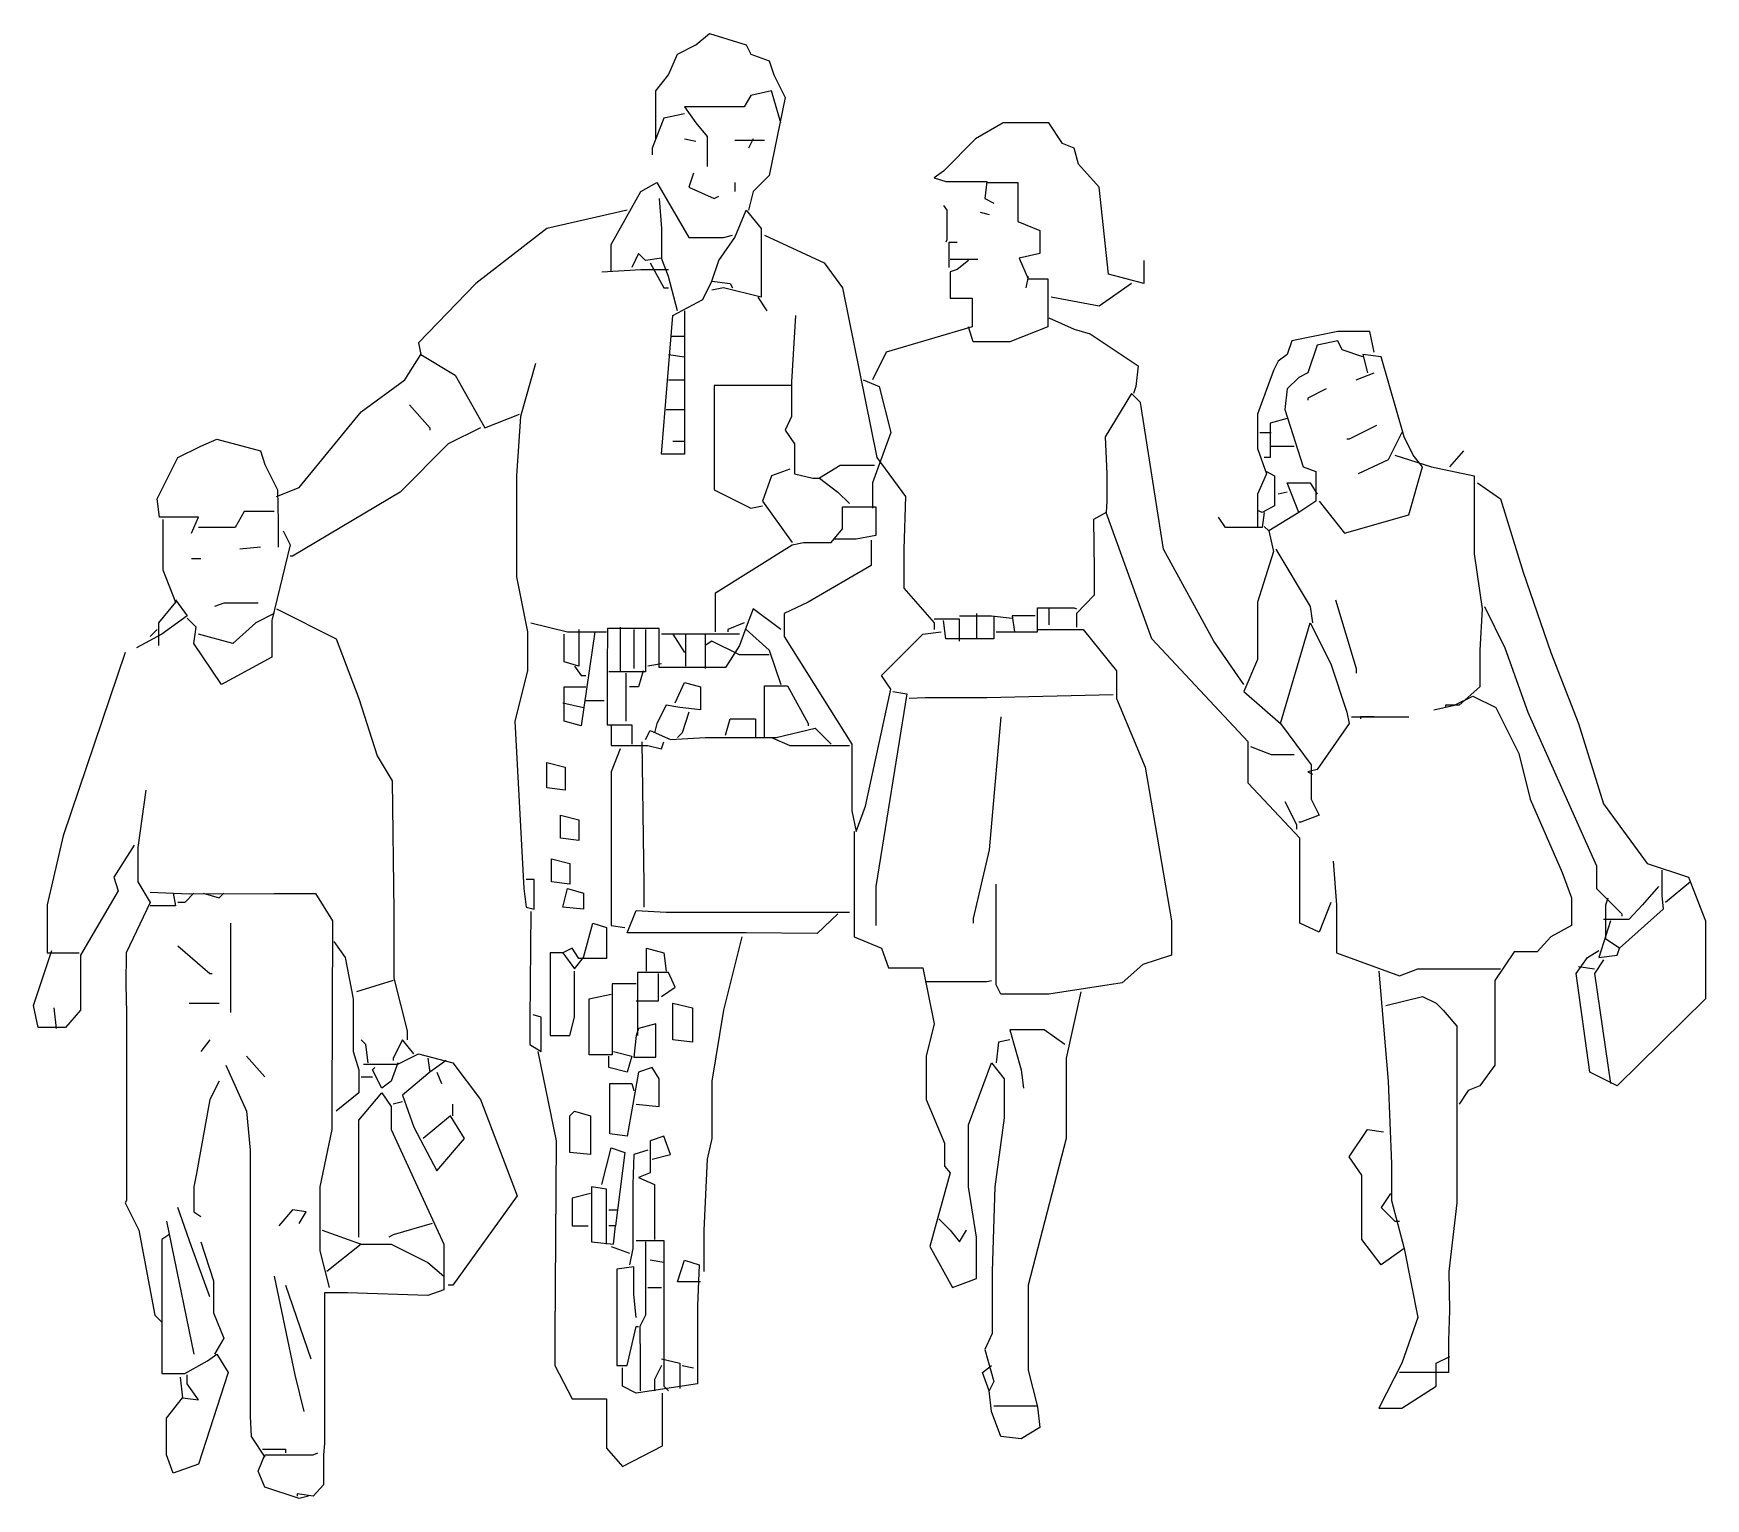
# Model space of a CAD drawing. Header units: millimetres. Extents: x 237.6 to 319.3, y 296.3 to 367.9.
import ezdxf

# ---------------------------------------------------------------- set-up
doc = ezdxf.new("R2010")
doc.units = ezdxf.units.MM
doc.layers.add('Standard', color=7, linetype='Continuous')

msp = doc.modelspace()

# ---------------------------------------------------------------- linework, layer by layer
at = {"layer": 'Standard', "linetype": 'Continuous'}
for points in [[(267.96, 362.749), (267.96, 365.101), (268.576, 365.884), (269.023, 366.893), (269.919, 367.34), (270.592, 367.901), (272.383, 367.34), (272.608, 366.893), (273.503, 366.557), (273.728, 365.884), (274.288, 364.765), (273.503, 360.956), (272.72, 360.173), (272.495, 359.277)], [(274.064, 363.533), (273.616, 365.101), (272.608, 364.876), (272.272, 364.316), (269.36, 364.316), (269.919, 363.533), (270.479, 362.86), (270.479, 361.404)], [(269.36, 363.981), (268.352, 363.757), (267.792, 362.301), (267.792, 361.964)], [(291.816, 356.813), (291.816, 355.693), (290.08, 356.141), (289.632, 360.396), (288.624, 361.517), (288.4, 362.301), (287.84, 362.525), (287.168, 363.533), (284.928, 363.533), (283.584, 362.749), (282.016, 361.181), (281.568, 360.845), (282.128, 360.676), (284.144, 360.676), (284.032, 359.837), (284.48, 359.613)], [(269.36, 362.749), (269.919, 362.637)], [(271.824, 362.693), (273.28, 362.693)], [(272.72, 362.749), (272.495, 362.301)], [(265.776, 356.253), (265.776, 357.597), (267.232, 360.173), (268.015, 360.621), (269.584, 357.932), (271.264, 357.932), (271.712, 358.044)], [(269.808, 361.069), (269.584, 360.396), (270.816, 359.837), (271.04, 359.948)], [(271.824, 360.621), (271.824, 360.173)], [(284.144, 360.621), (285.656, 360.621), (285.656, 358.717), (286.719, 358.269), (286.719, 357.149), (285.711, 356.924), (286.16, 355.916), (287.111, 355.916), (287.111, 353.564), (285.263, 352.836), (283.472, 352.836), (283.248, 353.564)], [(268.128, 359.837), (268.24, 358.38), (268.24, 357.149), (268.24, 356.924)], [(282.016, 359.501), (282.184, 359.277), (282.184, 357.821), (282.128, 357.709)], [(266.56, 359.277), (262.64, 358.38), (259.168, 355.693), (256.368, 352.781), (256.48, 352.221)], [(269.36, 354.348), (269.36, 347.348), (268.24, 347.348), (268.8, 354.125), (270.256, 354.909), (270.704, 355.805), (271.04, 356.813), (271.824, 357.932), (272.383, 359.277), (273.112, 358.38), (273.112, 355.02), (271.264, 355.468), (270.704, 355.357)], [(283.807, 359.165), (284.255, 359.052)], [(273.28, 358.044), (276.192, 356.701), (277.088, 355.468), (278.768, 347.181), (280.168, 345.277), (280.084, 342.701), (280.084, 340.797), (281.568, 339.117), (281.568, 338.781)], [(269.023, 354.348), (268.576, 356.028), (268.24, 356.924), (267.455, 356.813), (267.12, 357.149), (266.784, 356.476)], [(282.296, 356.476), (282.296, 357.709), (282.688, 357.709)], [(265.328, 356.253), (267.232, 356.365), (268.576, 356.365)], [(267.68, 356.701), (268.352, 355.468), (268.576, 355.468)], [(283.248, 356.813), (282.688, 356.365), (282.352, 356.253), (282.352, 354.965), (283.416, 354.965), (283.416, 353.564), (279.216, 352.333), (278.544, 350.988)], [(282.352, 356.869), (283.696, 356.869)], [(270.704, 355.805), (271.6, 355.693), (271.712, 355.468)], [(286.16, 356.028), (286.048, 355.468)], [(291.199, 355.693), (289.632, 354.572), (287.279, 355.02)], [(272.944, 355.02), (273.391, 354.348)], [(274.792, 354.125), (274.595, 350.877), (274.595, 349.197), (274.288, 348.524), (274.736, 347.853), (274.736, 346.397), (275.632, 346.172), (275.968, 346.172)], [(287.168, 354.012), (288.4, 353.452), (289.183, 353.229), (291.536, 351.66), (291.424, 350.652), (291.311, 350.317)], [(268.688, 353.117), (269.36, 353.117)], [(303.071, 352.333), (302.848, 353.341), (301.28, 353.341), (299.039, 352.892), (298.816, 352.221), (298.368, 351.885), (298.144, 351.436), (297.36, 349.309), (297.36, 347.628), (297.808, 346.397), (297.36, 345.389), (297.36, 343.821)], [(249.424, 345.277), (250.544, 345.725), (253.568, 349.421), (255.695, 350.988), (256.48, 352.221), (258.16, 351.213), (259.615, 348.636), (261.296, 349.309)], [(268.576, 352.221), (269.36, 352.109)], [(302.512, 352.109), (301.504, 352.444), (301.28, 352.892), (300.272, 352.669), (299.824, 351.325), (299.376, 351.101), (298.816, 350.54), (298.703, 349.532), (299.599, 346.733), (300.216, 346.509), (300.216, 345.053), (299.376, 344.493), (298.816, 345.949), (299.936, 345.949), (300.272, 345.389)], [(300.384, 345.053), (301.615, 343.485), (304.752, 344.381), (305.424, 346.733), (304.976, 347.293), (304.527, 348.189), (303.408, 352.109), (302.512, 352.221), (302.736, 351.325)], [(262.079, 351.773), (261.352, 349.197), (261.155, 346.285), (261.155, 341.357), (261.688, 338.668), (261.688, 336.764), (261.071, 334.301), (261.519, 326.125), (261.632, 325.228), (262.024, 325.117), (262.024, 326.573), (261.632, 326.573)], [(268.576, 350.988), (269.36, 350.988)], [(274.624, 350.708), (270.816, 350.708), (270.816, 345.612), (272.608, 344.717), (273.168, 344.829)], [(278.096, 350.988), (278.879, 350.652), (279.44, 348.412), (278.544, 345.949), (278.544, 344.717)], [(300.72, 350.54), (299.824, 350.093), (299.824, 349.98)], [(302.176, 350.988), (303.071, 351.325)], [(255.92, 349.757), (256.928, 348.636), (256.928, 348.524)], [(296.687, 336.093), (295.232, 338.22), (292.768, 342.701), (291.647, 349.869), (291.199, 350.317), (289.912, 348.189), (289.996, 346.397), (289.996, 345.053), (289.968, 344.493)], [(268.463, 349.532), (269.36, 349.532)], [(298.816, 349.084), (297.976, 348.861), (297.976, 347.181), (297.695, 347.181)], [(245.279, 343.485), (245.616, 344.269), (244.384, 344.269), (243.711, 344.269), (243.6, 345.164), (244.608, 347.181), (245.727, 347.741), (246.512, 348.076), (248.64, 347.516), (248.864, 346.845), (249.479, 345.612), (249.508, 344.044), (249.508, 342.813)], [(259.392, 348.636), (257.824, 347.853), (255.472, 345.5), (250.207, 342.365), (250.096, 342.365)], [(297.472, 348.412), (298.032, 348.412)], [(303.184, 348.749), (301.84, 348.076), (301.728, 348.076)], [(304.416, 348.412), (303.744, 347.068), (302.288, 346.397)], [(269.36, 347.965), (268.8, 347.965)], [(298.032, 347.741), (299.152, 347.741)], [(304.079, 347.293), (305.872, 346.733), (307.944, 346.285), (307.944, 342.477), (308.336, 339.789), (308.224, 337.772), (308.224, 335.981), (307.216, 335.085), (306.544, 335.085), (306.544, 334.973)], [(306.768, 346.733), (307.44, 347.516)], [(274.511, 346.62), (273.616, 346.285), (273.168, 345.053), (274.624, 343.036)], [(278.656, 346.788), (276.976, 346.788), (275.968, 346.172), (276.863, 345.5), (277.423, 344.941)], [(297.808, 346.509), (298.2, 346.285), (298.2, 344.829), (297.583, 344.493), (297.36, 344.604)], [(308.111, 345.949), (309.232, 345.164), (310.352, 341.58), (311.696, 337.66), (313.04, 334.188), (314.272, 330.268), (316.399, 327.356), (318.415, 326.684), (319.256, 324.557), (319.256, 320.749), (314.944, 316.493), (313.6, 317.165), (312.927, 321.981), (313.487, 322.765), (314.048, 323.101)], [(298.816, 345.5), (298.368, 345.389)], [(243.88, 344.156), (243.88, 341.693), (244.496, 340.124), (243.656, 339.117), (243.656, 337.997)], [(249.311, 344.549), (247.856, 344.549), (247.408, 343.765), (245.616, 343.765)], [(270.872, 338.668), (270.872, 340.573), (274.624, 342.925), (275.184, 343.036), (276.528, 343.036), (277.088, 343.709), (277.088, 344.772), (278.711, 344.772), (278.711, 343.373), (277.76, 343.205), (276.64, 343.205)], [(300.944, 325.452), (300.384, 323.997), (299.432, 324.444), (299.432, 328.589), (296.912, 331.276), (296.912, 333.293), (292.207, 338.333), (289.968, 344.493), (289.352, 344.156), (289.379, 341.693), (289.379, 340.461), (288.512, 339.565), (288.512, 338.893)], [(297.695, 344.493), (297.583, 343.765), (295.792, 343.765), (295.456, 344.269)], [(299.376, 344.493), (297.92, 343.597), (297.695, 343.821)], [(249.76, 343.597), (250.096, 342.925), (249.199, 339.228), (249.199, 337.437), (246.735, 336.093), (245.392, 338.108), (245.504, 338.893), (245.056, 339.341)], [(297.92, 343.597), (298.144, 342.588), (297.36, 340.124), (297.36, 337.325), (296.687, 335.756), (298.48, 334.188), (299.936, 339.117), (300.944, 337.1), (301.728, 334.748), (301.84, 334.188), (300.272, 331.949), (299.824, 331.836), (300.048, 331.724)], [(248.64, 342.813), (247.632, 342.701)], [(278.488, 343.148), (278.488, 341.917), (275.407, 340.124), (274.232, 339.565), (274.232, 338.445), (277.536, 333.181), (277.536, 329.933), (277.76, 328.925), (278.208, 330.157), (279.44, 335.869), (278.992, 336.541), (281.008, 338.556), (281.903, 338.668)], [(298.256, 342.701), (299.936, 339.901), (300.048, 339.117)], [(245.279, 342.252), (245.727, 342.252)], [(244.496, 340.236), (245.056, 339.453), (243.823, 338.556), (242.592, 337.885)], [(248.528, 340.069), (246.848, 340.069), (246.4, 339.901)], [(301.168, 340.236), (302.176, 336.877), (302.176, 336.652)], [(308.447, 339.901), (309.456, 337.885), (310.576, 334.748), (313.935, 327.244), (313.935, 326.125), (315.168, 324.893), (315.168, 324.781)], [(249.311, 339.565), (248.416, 339.117), (247.295, 338.108), (245.616, 338.556)], [(249.424, 339.789), (252.336, 338.333), (253.456, 335.421), (254.352, 332.62), (255.08, 331.389), (255.164, 325.005), (255.164, 321.757), (255.808, 319.181), (255.808, 318.733)], [(261.856, 339.117), (263.648, 338.668), (265.44, 338.668), (265.552, 338.668)], [(274.064, 338.781), (272.72, 339.789), (272.383, 338.893), (272.048, 337.997), (271.375, 336.932), (268.128, 336.932), (268.128, 338.837), (265.608, 338.837), (265.58, 336.877), (265.58, 334.133), (266.784, 334.133), (266.784, 333.181)], [(272.272, 339.117), (271.487, 338.781), (271.487, 338.668)], [(282.799, 338.22), (282.799, 339.285), (281.568, 339.285)], [(284.48, 339.453), (284.48, 338.333), (282.128, 338.333), (282.016, 339.228)], [(282.799, 339.453), (284.368, 339.453), (285.376, 339.341)], [(283.64, 339.565), (283.64, 338.333)], [(284.592, 338.668), (286.608, 338.668), (286.608, 339.845), (288.4, 339.845), (288.512, 339.789)], [(286.496, 339.453), (285.376, 339.453), (285.488, 338.668)], [(287.168, 339.789), (287.168, 339.005)], [(243.6, 338.781), (243.263, 338.445)], [(264.208, 338.781), (264.208, 336.989), (263.48, 337.212), (263.48, 338.556)], [(264.991, 338.668), (264.32, 334.077), (263.48, 334.301), (263.48, 335.981), (264.544, 335.981)], [(267.455, 338.781), (267.455, 336.709), (265.664, 336.709)], [(266.224, 338.893), (266.224, 336.764)], [(266.896, 338.781), (266.896, 336.877)], [(272.048, 338.556), (268.24, 338.556)], [(268.8, 338.556), (269.36, 337.66)], [(269.416, 338.556), (269.416, 336.989)], [(270.368, 338.556), (270.368, 336.877)], [(272.383, 338.781), (273.503, 337.772), (274.064, 336.093)], [(286.608, 338.781), (288.848, 338.781), (290.471, 336.764), (290.471, 335.421), (291.872, 332.061), (293.16, 324.557), (293.16, 322.876), (291.76, 322.428), (290.752, 321.533), (287.168, 320.972), (284.815, 320.972), (284.592, 321.42), (284.592, 321.981), (284.592, 326.348)], [(242.032, 337.66), (239.008, 328.701), (238.224, 325.34), (238.224, 322.989), (239.791, 322.989)], [(273.503, 337.549), (272.048, 337.549), (270.704, 338.22), (270.368, 337.997)], [(263.983, 336.989), (264.32, 336.541), (264.544, 336.541)], [(266.504, 336.652), (266.504, 334.301)], [(267.344, 336.764), (267.12, 335.981), (266.672, 335.981)], [(268.24, 337.1), (267.568, 336.989)], [(268.912, 335.196), (269.36, 336.204), (270.144, 335.981), (270.144, 334.86), (269.136, 334.973), (268.463, 335.085), (268.015, 334.188), (267.904, 333.74)], [(273.28, 333.517), (273.28, 336.036), (274.399, 336.036), (275.407, 334.188), (275.407, 334.077)], [(263.424, 335.196), (264.432, 334.973)], [(264.544, 335.309), (265.44, 335.309)], [(279.552, 335.756), (280.224, 335.644), (278.711, 326.237), (278.711, 324.332)], [(290.303, 335.589), (284.144, 335.449), (281.12, 335.449), (280.335, 335.421)], [(305.983, 334.86), (306.991, 335.085), (307.888, 335.533), (309.007, 334.973), (310.128, 332.732), (310.688, 330.493), (312.256, 326.909), (312.704, 325.677), (312.704, 324.332), (311.696, 323.772), (311.023, 323.044), (309.904, 323.044), (308.952, 321.645), (308.952, 317.501), (308.224, 316.493), (307.664, 316.269), (307.216, 315.597)], [(269.584, 334.748), (269.248, 333.74), (269.023, 333.517)], [(271.375, 333.629), (271.6, 334.413), (272.832, 334.413), (272.832, 333.517)], [(284.815, 334.525), (284.255, 328.029), (283.472, 324.669), (283.472, 324.444)], [(298.48, 334.188), (299.992, 332.172), (299.992, 330.493), (300.384, 329.708), (299.488, 329.372), (299.376, 329.372)], [(301.952, 334.525), (304.752, 334.525)], [(303.071, 334.525), (302.4, 334.525), (302.4, 334.413)], [(265.776, 334.077), (265.776, 333.125), (267.568, 333.125), (268.24, 332.957), (268.352, 333.293)], [(267.455, 333.405), (267.68, 333.852), (268.688, 333.405), (270.368, 333.517), (273.84, 333.517), (275.744, 333.965), (276.528, 333.181)], [(273.616, 333.517), (274.511, 333.125), (277.423, 333.125)], [(266.224, 332.957), (265.776, 331.836), (265.776, 324.332), (266.447, 324.221)], [(267.287, 333.293), (267.371, 326.348), (267.371, 325.228)], [(297.024, 333.069), (298.032, 332.677), (299.152, 332.677)], [(262.64, 332.284), (263.535, 332.061), (263.535, 330.941), (262.64, 331.053), (262.64, 332.284)], [(243.04, 330.941), (242.648, 328.14), (242.648, 326.46), (243.263, 325.452), (242.087, 322.989), (242.06, 321.42), (242.102, 320.077), (242.102, 310.892), (242.032, 310.781), (242.704, 309.436), (243.488, 305.293), (243.823, 304.956)], [(298.703, 330.381), (299.264, 329.26), (299.264, 329.037)], [(263.312, 329.708), (264.208, 329.485), (264.208, 328.477), (263.312, 328.589), (263.312, 329.708)], [(277.648, 328.925), (277.648, 323.772), (278.992, 323.213), (279.327, 322.26), (281.008, 322.26), (281.568, 319.517), (281.176, 317.948), (281.176, 315.821), (282.071, 313.693), (282.071, 312.572), (282.352, 312.237), (281.344, 308.652), (282.464, 306.636), (283.64, 307.084), (283.64, 309.101), (283.248, 311.564), (283.248, 313.357), (283.248, 314.589), (284.368, 317.613), (284.983, 316.828), (284.983, 314.924), (284.535, 311.564), (284.396, 307.421), (284.396, 304.397), (284.032, 303.612), (284.48, 302.044), (284.255, 301.597)], [(242.48, 328.252), (241.472, 326.684), (241.696, 326.013), (239.848, 322.876), (239.848, 320.189), (239.12, 319.349), (237.776, 319.349), (237.552, 320.412), (238.448, 323.101)], [(262.864, 327.581), (263.76, 327.356), (263.76, 326.348), (262.864, 326.46), (262.864, 327.581)], [(301.055, 327.469), (301.224, 325.34), (301.224, 322.989), (304.304, 321.869), (305.2, 322.205), (307.776, 322.205), (309.232, 322.205)], [(317.127, 327.021), (317.127, 325.788), (317.184, 325.117), (315.056, 323.213), (314.383, 323.661), (314.383, 325.34), (314.495, 325.677)], [(263.648, 326.125), (264.432, 325.901), (264.432, 325.117), (263.424, 325.228), (263.648, 326.125)], [(316.96, 326.237), (316.176, 325.34), (315.503, 324.612), (314.272, 324.612)], [(318.528, 326.46), (317.296, 325.452)], [(243.263, 325.956), (245.168, 325.872), (249.311, 325.887), (251.328, 325.887), (252.168, 324.557), (252.14, 315.484), (252.14, 314.365), (251.552, 311.564), (251.552, 308.429), (251.776, 307.532), (252, 306.636)], [(244.384, 325.901), (244.496, 325.285), (243.263, 325.285)], [(245.392, 325.901), (244.944, 325.452), (244.608, 325.452)], [(245.84, 325.901), (246.624, 325.677), (246.848, 325.901)], [(247.184, 324.444), (247.184, 320.077)], [(261.856, 325.005), (261.799, 319.741), (261.799, 318.509), (262.36, 318.173), (262.36, 319.852), (261.968, 319.964)], [(263.424, 322.989), (263.983, 322.205), (264.432, 322.765), (264.88, 324.444), (265.552, 324.221), (265.552, 322.709), (264.208, 322.709), (263.872, 323.213), (263.424, 322.989)], [(276.863, 324.893), (275.855, 323.941), (272.383, 323.968), (266.56, 323.968), (267.007, 325.06), (268.463, 324.976), (277.423, 324.976)], [(314.608, 324.557), (314.048, 322.765), (314.944, 322.876), (315.056, 323.213)], [(252.223, 323.549), (252.784, 322.765), (253.176, 320.749), (253.176, 318.173), (253.456, 317.277), (253.456, 316.157), (252.336, 315.261)], [(272.16, 323.772), (271.264, 320.189), (270.704, 316.717), (270.704, 313.916), (270.479, 312.909), (270.311, 309.436), (270.311, 307.421)], [(244.608, 323.325), (246.175, 321.981), (246.287, 321.981)], [(263.424, 322.989), (262.807, 322.989), (262.807, 318.956), (263.76, 318.956), (263.983, 319.852), (263.983, 322.093)], [(267.512, 322.093), (267.512, 323.213), (268.352, 322.989), (268.463, 322.093)], [(268.072, 321.981), (268.072, 320.637), (267.007, 320.637)], [(268.24, 320.86), (268.912, 321.308), (268.576, 322.036), (267.064, 322.036), (267.064, 318.956)], [(303.296, 322.093), (303.744, 316.717), (303.911, 312.685), (303.911, 310.892), (304.527, 308.54), (303.408, 307.757), (302.456, 308.988), (302.456, 312.125), (301.84, 313.02), (302.736, 314.365), (303.519, 314.253)], [(313.04, 322.316), (313.824, 322.205)], [(314.272, 322.653), (313.824, 321.981), (314.608, 316.605)], [(255.135, 321.645), (253.344, 321.085)], [(267.007, 321.477), (265.832, 321.477), (265.832, 318.005), (264.711, 318.005), (264.711, 320.749), (265.776, 320.972)], [(281.12, 321.588), (284.144, 321.588), (284.368, 321.645)], [(238.672, 319.293), (238.56, 320.301)], [(245.168, 320.525), (246.624, 320.525)], [(268.8, 320.525), (269.752, 320.301), (269.752, 318.621), (268.8, 318.733), (268.8, 320.525)], [(288.735, 321.085), (288.007, 317.837), (288.007, 313.916), (286.16, 306.749), (286.16, 302.604), (286.608, 300.813), (286.719, 299.805), (285.823, 299.244), (284.815, 299.357), (284.368, 300.588), (284.255, 301.597), (283.92, 302.493), (284.368, 302.829)], [(303.632, 320.412), (305.424, 320.86), (306.095, 320.525), (306.432, 320.189), (307.103, 319.404), (307.103, 310.781), (306.711, 307.421), (306.74, 305.516), (306.698, 304.06), (306.698, 302.493), (304.304, 302.493)], [(267.007, 318.956), (266.896, 317.893), (267.96, 317.893), (267.96, 319.517), (267.12, 319.293), (267.007, 318.956)], [(246.175, 318.733), (245.727, 318.173)], [(253.904, 317.613), (253.792, 318.509), (253.568, 318.733)], [(256.144, 318.06), (255.583, 318.733), (255.135, 317.837), (255.135, 317.725)], [(285.263, 318.733), (284.704, 318.621), (284.592, 317.613)], [(287.952, 318.509), (286.944, 319.236), (285.263, 319.236), (285.823, 317.277), (285.936, 316.38)], [(247.968, 317.948), (248.864, 316.94)], [(253.679, 317.556), (255.36, 317.556), (256.368, 318.06), (258.048, 317.613), (259.392, 315.821), (261.184, 311.117), (258.048, 306.749), (257.824, 306.749)], [(256.816, 317.837), (256.928, 317.165)], [(262.192, 318.173), (263.087, 313.805), (263.032, 304.285), (263.032, 302.829), (263.872, 301.205), (265.552, 301.205), (265.552, 298.797), (266.336, 297.901), (268.295, 298.909), (268.295, 301.485)], [(265.888, 318.173), (266.784, 317.948), (266.56, 317.165), (265.664, 317.389), (265.664, 317.948)], [(246.96, 317.501), (247.968, 315.261), (248.136, 313.357), (248.136, 300.365), (248.191, 299.357), (248.864, 298.349)], [(255.36, 317.613), (255.024, 316.717), (254.576, 316.38), (254.127, 317.277), (254.24, 317.389)], [(257.711, 317.725), (256.928, 317.165), (255.583, 316.044), (256.144, 314.476), (257.264, 312.348), (258.607, 313.916), (257.936, 315.036), (256.591, 313.916)], [(257.264, 317.165), (257.488, 316.605)], [(267.007, 315.597), (268.128, 315.484), (268.128, 316.828), (267.792, 317.389), (267.12, 317.165), (266.56, 314.028), (265.719, 314.141), (265.719, 316.605), (266.784, 316.605), (266.896, 316.269)], [(246.624, 316.717), (246.175, 315.821), (245.504, 312.125), (245.392, 311.564), (245.392, 310.333), (245.727, 310.109)], [(253.568, 316.94), (254.127, 316.94)], [(253.456, 309.101), (253.456, 314.813), (254.576, 316.157), (255.024, 315.484), (255.024, 314.365), (257.599, 308.765), (257.599, 306.524), (256.816, 306.244), (252.896, 306.385), (251.776, 306.385), (251.776, 299.021), (251.72, 298.461), (251.72, 297.004), (251.215, 296.445), (250.432, 296.556), (250.432, 296.445)], [(255.583, 315.709), (255.135, 315.597)], [(258.048, 315.036), (258.048, 315.597)], [(263.983, 315.261), (264.768, 315.036), (264.768, 313.133), (263.76, 313.245), (263.76, 315.036), (263.983, 315.261)], [(267.792, 312.909), (268.688, 313.133), (268.352, 314.028), (267.68, 313.805), (267.68, 312.237), (267.12, 312.012), (267.904, 311.677), (267.904, 308.988)], [(265.328, 311.677), (265.776, 313.468), (266.447, 313.245), (265.999, 309.66), (265.664, 309.66)], [(267.568, 313.357), (266.896, 313.133), (266.84, 311.677), (266.84, 308.54), (266.672, 307.757)], [(265.552, 308.765), (265.552, 311.452), (264.823, 311.564), (264.823, 308.877), (265.888, 308.765), (265.999, 309.66)], [(246.175, 306.189), (245.279, 308.652), (244.608, 310.556)], [(264.768, 311.229), (263.872, 311.004), (263.872, 309.66), (264.656, 309.66)], [(303.856, 311.229), (303.408, 310.556), (304.079, 309.885), (304.304, 309.885)], [(244.048, 309.885), (245.392, 303.389)], [(250.544, 309.773), (250.88, 310.333), (250.207, 310.444), (249.536, 309.66)], [(257.039, 309.773), (255.135, 309.213), (254.912, 309.101)], [(265.664, 310.444), (266.111, 310.444)], [(281.791, 309.996), (282.352, 309.436), (282.799, 308.877), (283.136, 309.436)], [(244.16, 309.213), (243.823, 308.988), (243.823, 305.068), (243.823, 302.436), (244.944, 302.436), (246.064, 303.053), (246.512, 303.389), (247.072, 302.493), (245.616, 298.013), (244.384, 297.565), (244.048, 298.461), (244.048, 300.252), (244.832, 301.26), (245.616, 301.148), (245.056, 301.933), (245.056, 302.381)], [(245.727, 308.877), (246.344, 306.973), (246.344, 305.405), (246.848, 304.172), (246.4, 303.389)], [(251.663, 309.436), (253.568, 308.765), (255.024, 308.765), (256.816, 307.869), (257.599, 307.197)], [(267.007, 308.933), (268.352, 308.933), (268.352, 307.869), (267.68, 307.98)], [(267.455, 308.877), (267.455, 305.293), (267.175, 304.733), (267.203, 303.053), (267.203, 301.597)], [(253.568, 308.765), (251.888, 307.421)], [(265.776, 308.652), (266.672, 308.317)], [(304.527, 308.54), (305.2, 305.181), (304.416, 302.941), (303.296, 300.756), (304.416, 300.756), (306.095, 301.821), (306.095, 302.941), (306.768, 303.277)], [(267.007, 305.181), (266.896, 306.301), (266.896, 307.644), (266.056, 307.532), (266.056, 302.829), (266.56, 302.829), (267.007, 304.733), (267.12, 304.733)], [(270.144, 306.917), (269.023, 306.917), (269.36, 307.98), (270.088, 307.757), (270.004, 305.741), (270.004, 301.933), (267.007, 301.485), (266.336, 301.821), (266.336, 302.717)], [(268.352, 307.869), (268.352, 301.821), (268.576, 301.597)], [(249.311, 307.197), (250.32, 302.381), (250.768, 300.588)], [(249.872, 306.749), (251.104, 303.164)], [(267.568, 306.636), (268.24, 306.636)], [(268.24, 303.164), (269.136, 302.941), (269.136, 301.709)], [(268.24, 302.829), (267.904, 302.156), (267.904, 301.597)], [(269.248, 302.829), (269.808, 302.717)], [(244.719, 302.269), (244.832, 301.26)], [(284.48, 300.868), (286.608, 300.868)], [(250.992, 296.445), (250.544, 296.333), (248.864, 296.893), (248.528, 297.676), (248.864, 298.461), (251.215, 298.461), (251.44, 298.572)], [(248.752, 298.741), (249.872, 298.741), (249.872, 298.572)]]:
    msp.add_lwpolyline(points, dxfattribs=at)

doc.saveas('drawing.dxf')
